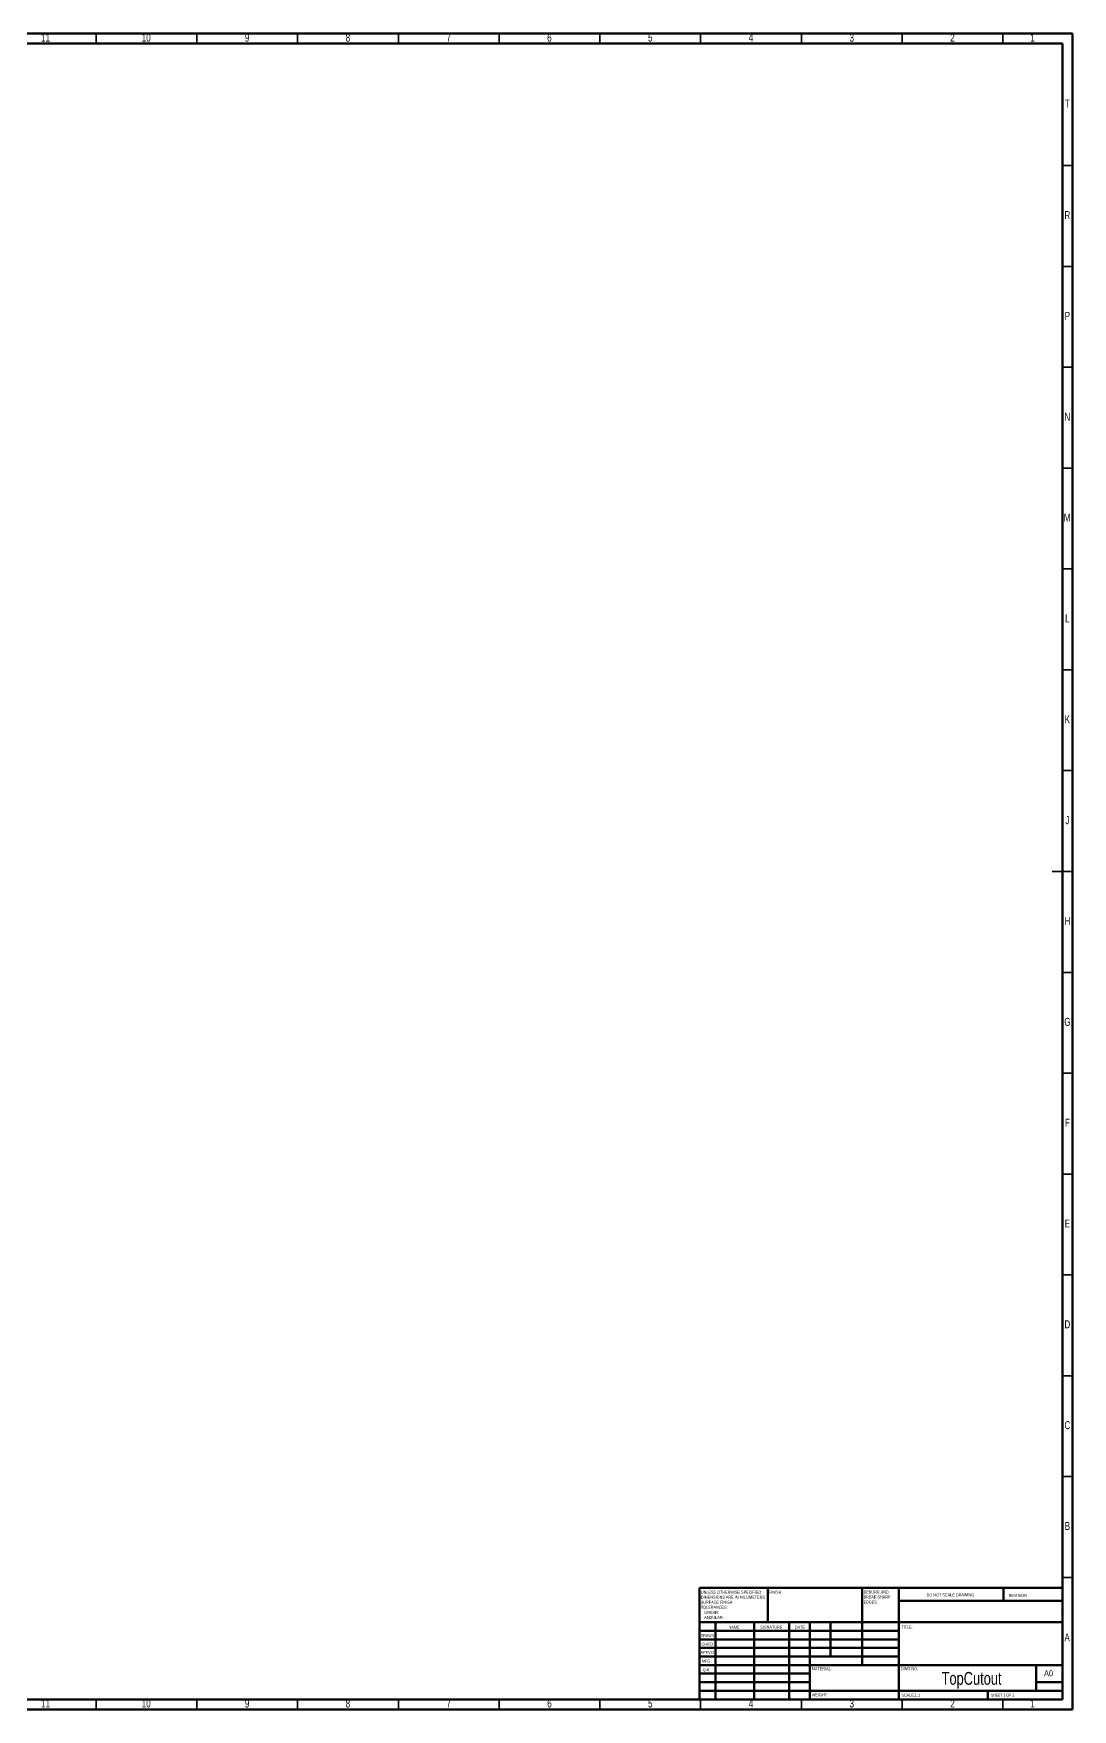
# Model space of a CAD drawing. Header units: inches. Extents: x 0.6 to 46.6, y 0.2 to 32.9.
# Drawn here: x 26.32 to 46.61, y 0.2 to 32.91 of the extents above; entities that cross this region are included whole.
import ezdxf

# ---------------------------------------------------------------- set-up
doc = ezdxf.new("R2010")
doc.units = ezdxf.units.IN
doc.header["$MEASUREMENT"] = 0
doc.styles.add('SLDTEXTSTYLE0', font='TXT', dxfattribs={"width": 0.75})
doc.styles.add('SLDTEXTSTYLE1', font='TXT', dxfattribs={"width": 0.686449})
doc.styles.add('SLDTEXTSTYLE2', font='TXT', dxfattribs={"width": 0.6875})

# ---------------------------------------------------------------- blocks, each defined once
blk = doc.blocks.new('SW_NOTE_0')
at = {"color": 0, "linetype": 'Continuous', "lineweight": 0, "attachment_point": 1, "style": 'SLDTEXTSTYLE0'}
for s, insert, char_height in [('UNLESS OTHERWISE SPECIFIED:', (0, 0.076), 0.05906), ('TOLERANCES:', (0, -0.219), 0.05906), ('SURFACE FINISH:', (0, -0.121), 0.05906), ('DIMENSIONS ARE IN MILLIMETERS', (0, -0.022), 0.05906), ('LINEAR:', (0.066, -0.318), 0.0591), ('ANGULAR:', (0.066, -0.416), 0.0591)]:
    blk.add_mtext(s, dxfattribs=dict(at, insert=insert, char_height=char_height))
blk = doc.blocks.new('SW_NOTE_1')
at = {"color": 0, "linetype": 'Continuous', "lineweight": 0, "attachment_point": 1, "style": 'SLDTEXTSTYLE0'}
for s, insert, char_height in [('DEBURR AND', (0, 0.076), 0.0591), ('BREAK SHARP', (0, -0.022), 0.05906), ('EDGES', (0, -0.121), 0.0591)]:
    blk.add_mtext(s, dxfattribs=dict(at, insert=insert, char_height=char_height))

msp = doc.modelspace()

# ---------------------------------------------------------------- linework, layer by layer
at = {"color": 7, "linetype": 'Continuous', "lineweight": 70}
for p, q in [((0.591, 32.913), (46.614, 32.913)), ((46.614, 32.913), (46.614, 0.197)), ((0.787, 32.717), (46.417, 32.717)), ((46.417, 32.717), (46.417, 0.394)), ((46.417, 0.394), (0.787, 0.394)), ((46.614, 0.197), (0.591, 0.197))]:
    msp.add_line(p, q, dxfattribs=at)
at = {"color": 7, "linetype": 'Continuous', "lineweight": 35}
for p, q in [((27.539, 32.717), (27.539, 32.913)), ((29.508, 32.717), (29.508, 32.913)), ((31.476, 32.717), (31.476, 32.913)), ((33.445, 32.717), (33.445, 32.913)), ((35.413, 32.717), (35.413, 32.913)), ((37.382, 32.717), (37.382, 32.913)), ((39.35, 32.717), (39.35, 32.913)), ((41.319, 32.717), (41.319, 32.913)), ((43.287, 32.717), (43.287, 32.913)), ((45.256, 32.717), (45.256, 32.913)), ((46.417, 30.335), (46.614, 30.335)), ((46.417, 28.366), (46.614, 28.366)), ((46.417, 26.398), (46.614, 26.398)), ((46.417, 24.429), (46.614, 24.429)), ((46.417, 22.461), (46.614, 22.461)), ((46.417, 20.492), (46.614, 20.492)), ((46.417, 18.524), (46.614, 18.524)), ((46.614, 16.555), (46.22, 16.555)), ((46.417, 16.555), (46.614, 16.555)), ((46.417, 14.587), (46.614, 14.587)), ((46.417, 12.618), (46.614, 12.618)), ((46.417, 10.65), (46.614, 10.65)), ((46.417, 8.681), (46.614, 8.681)), ((46.417, 6.713), (46.614, 6.713)), ((46.417, 4.744), (46.614, 4.744)), ((46.417, 2.776), (46.614, 2.776)), ((27.539, 0.394), (27.539, 0.197)), ((29.508, 0.394), (29.508, 0.197)), ((31.476, 0.394), (31.476, 0.197)), ((33.445, 0.394), (33.445, 0.197)), ((35.413, 0.394), (35.413, 0.197)), ((37.382, 0.394), (37.382, 0.197)), ((39.35, 0.394), (39.35, 0.197)), ((41.319, 0.394), (41.319, 0.197)), ((43.287, 0.394), (43.287, 0.197)), ((45.256, 0.394), (45.256, 0.197))]:
    msp.add_line(p, q, dxfattribs=at)
at = {"color": 7, "linetype": 'Continuous', "lineweight": 50}
for p, q in [((39.331, 2.569), (46.417, 2.569)), ((39.331, 2.569), (39.331, 0.394)), ((40.661, 1.9), (40.661, 2.569)), ((42.504, 2.569), (42.504, 1.063)), ((43.22, 2.569), (43.22, 0.394)), ((46.417, 2.318), (43.22, 2.318)), ((45.268, 2.318), (45.268, 2.569)), ((46.417, 1.9), (39.331, 1.9)), ((43.22, 1.732), (39.331, 1.732)), ((39.638, 1.9), (39.638, 0.394)), ((40.393, 1.9), (40.393, 0.394)), ((41.079, 1.9), (41.079, 0.394)), ((41.48, 0.394), (41.48, 1.9)), ((41.89, 1.23), (41.89, 1.9)), ((43.22, 1.565), (39.331, 1.565)), ((43.22, 1.398), (39.331, 1.398)), ((43.22, 1.23), (39.331, 1.23)), ((41.48, 1.063), (39.331, 1.063)), ((41.48, 1.063), (46.417, 1.063)), ((45.906, 0.561), (45.906, 1.063)), ((41.48, 0.896), (39.331, 0.896)), ((41.48, 0.728), (39.331, 0.728)), ((46.417, 0.728), (45.906, 0.728)), ((39.331, 0.561), (46.417, 0.561)), ((44.961, 0.394), (44.961, 0.561))]:
    msp.add_line(p, q, dxfattribs=at)

# ---------------------------------------------------------------- block references
at = {"color": 7, "linetype": 'Continuous', "lineweight": 0}
for name, p in [('SW_NOTE_0', (39.354, 2.44)), ('SW_NOTE_1', (42.532, 2.444))]:
    msp.add_blockref(name, p, dxfattribs=at)

# ---------------------------------------------------------------- texts
for s, insert, char_height, attachment_point, style in [('11', (26.552, 32.912), 0.1562, 2, 'SLDTEXTSTYLE0'), ('10', (28.52, 32.912), 0.1562, 2, 'SLDTEXTSTYLE0'), ('9', (30.491, 32.912), 0.156, 2, 'SLDTEXTSTYLE0'), ('8', (32.459, 32.912), 0.156, 2, 'SLDTEXTSTYLE0'), ('7', (34.428, 32.912), 0.156, 2, 'SLDTEXTSTYLE0'), ('6', (36.396, 32.912), 0.156, 2, 'SLDTEXTSTYLE0'), ('5', (38.365, 32.912), 0.156, 2, 'SLDTEXTSTYLE0'), ('4', (40.333, 32.912), 0.156, 2, 'SLDTEXTSTYLE0'), ('3', (42.302, 32.912), 0.156, 2, 'SLDTEXTSTYLE0'), ('2', (44.27, 32.912), 0.156, 2, 'SLDTEXTSTYLE0'), ('1', (45.835, 32.912), 0.156, 2, 'SLDTEXTSTYLE0'), ('T', (46.515, 31.624), 0.156, 2, 'SLDTEXTSTYLE0'), ('R', (46.514, 29.447), 0.156, 2, 'SLDTEXTSTYLE0'), ('P', (46.515, 27.479), 0.156, 2, 'SLDTEXTSTYLE0'), ('N', (46.514, 25.51), 0.156, 2, 'SLDTEXTSTYLE0'), ('M', (46.51, 23.542), 0.156, 2, 'SLDTEXTSTYLE0'), ('L', (46.514, 21.573), 0.156, 2, 'SLDTEXTSTYLE0'), ('K', (46.515, 19.605), 0.156, 2, 'SLDTEXTSTYLE0'), ('J', (46.514, 17.636), 0.156, 2, 'SLDTEXTSTYLE0'), ('H', (46.515, 15.668), 0.156, 2, 'SLDTEXTSTYLE0'), ('G', (46.515, 13.699), 0.156, 2, 'SLDTEXTSTYLE0'), ('F', (46.514, 11.731), 0.156, 2, 'SLDTEXTSTYLE0'), ('E', (46.516, 9.762), 0.156, 2, 'SLDTEXTSTYLE0'), ('D', (46.514, 7.794), 0.156, 2, 'SLDTEXTSTYLE0'), ('C', (46.514, 5.825), 0.156, 2, 'SLDTEXTSTYLE0'), ('B', (46.515, 3.857), 0.156, 2, 'SLDTEXTSTYLE0'), ('FINISH:', (40.684, 2.517), 0.0591, 1, 'SLDTEXTSTYLE0'), ('DO NOT SCALE DRAWING', (43.764, 2.462), 0.05906, 1, 'SLDTEXTSTYLE0'), ('REVISION', (45.367, 2.454), 0.0591, 1, 'SLDTEXTSTYLE0'), ('DRAWN', (39.356, 1.669), 0.0591, 1, 'SLDTEXTSTYLE1'), ('NAME', (39.895, 1.831), 0.0591, 1, 'SLDTEXTSTYLE0'), ('SIGNATURE', (40.513, 1.833), 0.0591, 1, 'SLDTEXTSTYLE0'), ('DATE', (41.19, 1.834), 0.0591, 1, 'SLDTEXTSTYLE0'), ('TITLE:', (43.271, 1.834), 0.0591, 1, 'SLDTEXTSTYLE0'), ('A', (46.509, 1.682), 0.156, 2, 'SLDTEXTSTYLE0'), ("APPV'D", (39.347, 1.341), 0.0591, 1, 'SLDTEXTSTYLE0'), ("CHK'D", (39.368, 1.502), 0.0591, 1, 'SLDTEXTSTYLE0'), ('MFG', (39.375, 1.17), 0.0591, 1, 'SLDTEXTSTYLE0'), ('Q.A', (39.39, 1.004), 0.0591, 1, 'SLDTEXTSTYLE0'), ('MATERIAL:', (41.521, 1.023), 0.0591, 1, 'SLDTEXTSTYLE0'), ('DWG NO.', (43.266, 1.023), 0.0591, 1, 'SLDTEXTSTYLE0'), ('TopCutout', (44.643, 0.929), 0.25, 2, 'SLDTEXTSTYLE0'), ('A0', (46.058, 0.961), 0.1146, 1, 'SLDTEXTSTYLE0'), ('11', (26.552, 0.392), 0.1562, 2, 'SLDTEXTSTYLE0'), ('10', (28.52, 0.392), 0.1562, 2, 'SLDTEXTSTYLE0'), ('9', (30.491, 0.392), 0.156, 2, 'SLDTEXTSTYLE0'), ('8', (32.459, 0.392), 0.156, 2, 'SLDTEXTSTYLE0'), ('7', (34.428, 0.392), 0.156, 2, 'SLDTEXTSTYLE0'), ('6', (36.396, 0.392), 0.156, 2, 'SLDTEXTSTYLE0'), ('5', (38.365, 0.392), 0.156, 2, 'SLDTEXTSTYLE0'), ('4', (40.333, 0.392), 0.156, 2, 'SLDTEXTSTYLE0'), ('WEIGHT:', (41.52, 0.51), 0.059, 1, 'SLDTEXTSTYLE0'), ('3', (42.302, 0.392), 0.156, 2, 'SLDTEXTSTYLE0'), ('SCALE:1:1', (43.271, 0.508), 0.0591, 1, 'SLDTEXTSTYLE0'), ('2', (44.27, 0.392), 0.156, 2, 'SLDTEXTSTYLE0'), ('SHEET 1 OF 1', (45.019, 0.508), 0.05906, 1, 'SLDTEXTSTYLE2'), ('1', (45.835, 0.392), 0.156, 2, 'SLDTEXTSTYLE0')]:
    msp.add_mtext(s, dxfattribs=dict(at, insert=insert, char_height=char_height, attachment_point=attachment_point, style=style))

doc.saveas('drawing.dxf')
